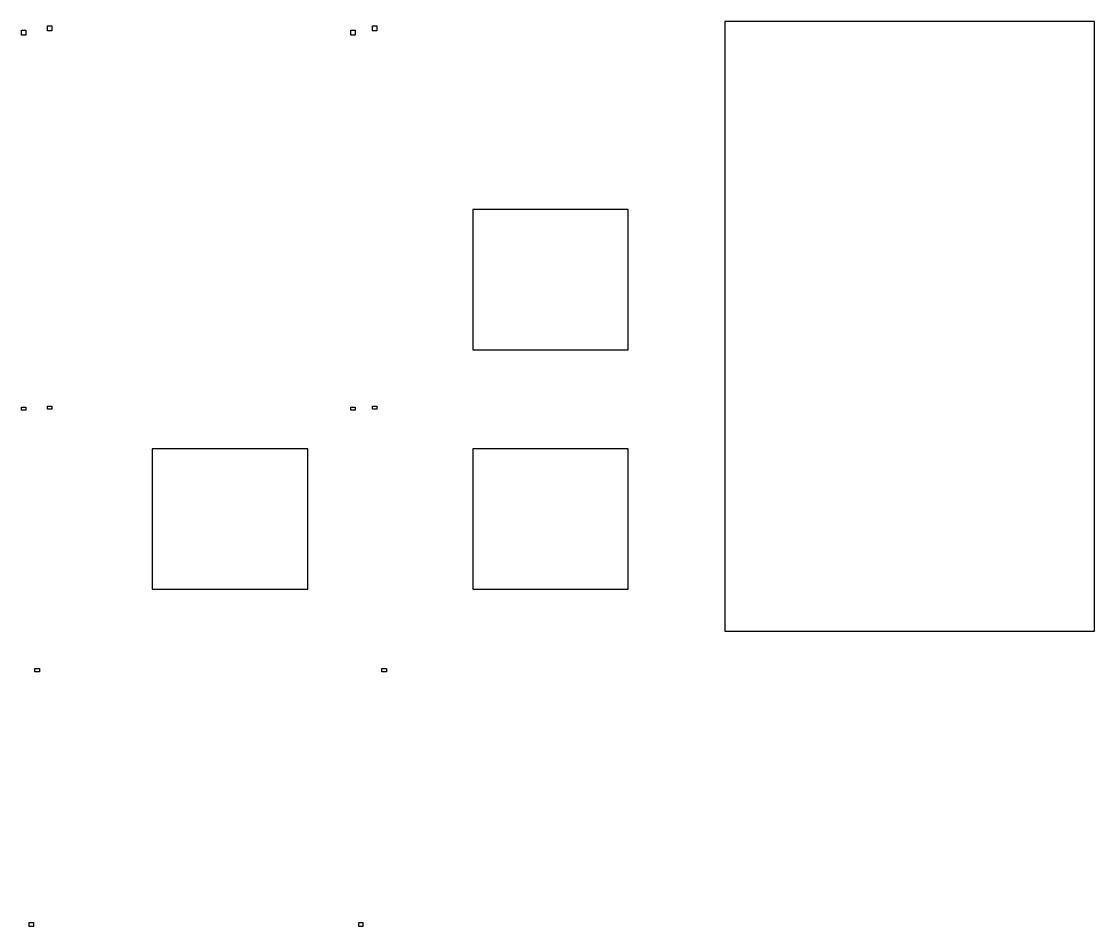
# Model space of a CAD drawing. Header units: centimetres. Extents: x -88 to 85, y -24 to 32.
# Drawn here: x -88.19 to -39.18, y -10.77 to 30.58 of the extents above; entities that cross this region are included whole.
import ezdxf

# ---------------------------------------------------------------- set-up
doc = ezdxf.new("R2010")
doc.units = ezdxf.units.CM
doc.header["$MEASUREMENT"] = 0
doc.header["$XCLIPFRAME"] = 0
doc.layers.add('layer 2', color=7, linetype='Continuous', plot=False)
picture_1 = doc.add_image_def('image1.jpg', size_in_pixel=(515, 374))
picture_2 = doc.add_image_def('image2.jpg', size_in_pixel=(515, 374))
picture_3 = doc.add_image_def('image3.jpg', size_in_pixel=(515, 612))
picture_4 = doc.add_image_def('image4.jpg', size_in_pixel=(1111, 802))
picture_5 = doc.add_image_def('image5.jpg', size_in_pixel=(1111, 802))
picture_6 = doc.add_image_def('image6.jpg', size_in_pixel=(515, 612))
picture_7 = doc.add_image_def('image7.jpg', size_in_pixel=(1030, 749))
picture_8 = doc.add_image_def('image8.jpg', size_in_pixel=(1030, 749))
picture_9 = doc.add_image_def('image9.jpg', size_in_pixel=(1030, 1224))
picture_10 = doc.add_image_def('image10.jpg', size_in_pixel=(1030, 1224))
picture_11 = doc.add_image_def('image11.jpg', size_in_pixel=(490, 490))
picture_12 = doc.add_image_def('image12.jpg', size_in_pixel=(490, 490))

msp = doc.modelspace()

# ---------------------------------------------------------------- linework, layer by layer
at = {"layer": 'layer 2', "color": 41}
msp.add_open_spline([(-56.06072, 30.57766), (-56.06072, 30.57766), (-39.17816, 30.57766), (-39.17816, 30.57766), (-39.17816, 30.57766), (-39.17816, 30.57766), (-39.17816, 2.72628), (-39.17816, 2.72628), (-39.17816, 2.72628), (-39.17816, 2.72628), (-56.06072, 2.72628), (-56.06072, 2.72628), (-56.06072, 2.72628), (-56.06072, 2.72628), (-56.06072, 30.57766), (-56.06072, 30.57766)], degree=3, knots=[0, 0, 0, 0, 0.2, 0.2, 0.2, 0.2, 0.4, 0.4, 0.4, 0.4, 0.6, 0.6, 0.6, 0.6, 1, 1, 1, 1], dxfattribs=at)
at = {"layer": 'layer 2', "color": 7}
for points in [[(-67.5778, 21.98948), (-67.5778, 21.98948), (-60.475, 21.98948), (-60.475, 21.98948), (-60.475, 21.98948), (-60.475, 21.98948), (-60.475, 15.57538), (-60.475, 15.57538), (-60.475, 15.57538), (-60.475, 15.57538), (-67.5778, 15.57538), (-67.5778, 15.57538), (-67.5778, 15.57538), (-67.5778, 15.57538), (-67.5778, 21.98948), (-67.5778, 21.98948)], [(-82.21824, 11.0547), (-82.21824, 11.0547), (-75.11544, 11.0547), (-75.11544, 11.0547), (-75.11544, 11.0547), (-75.11544, 11.0547), (-75.11544, 4.6406), (-75.11544, 4.6406), (-75.11544, 4.6406), (-75.11544, 4.6406), (-82.21824, 4.6406), (-82.21824, 4.6406), (-82.21824, 4.6406), (-82.21824, 4.6406), (-82.21824, 11.0547), (-82.21824, 11.0547)], [(-67.5778, 11.0547), (-67.5778, 11.0547), (-60.475, 11.0547), (-60.475, 11.0547), (-60.475, 11.0547), (-60.475, 11.0547), (-60.475, 4.6406), (-60.475, 4.6406), (-60.475, 4.6406), (-60.475, 4.6406), (-67.5778, 4.6406), (-67.5778, 4.6406), (-67.5778, 4.6406), (-67.5778, 4.6406), (-67.5778, 11.0547), (-67.5778, 11.0547)]]:
    msp.add_open_spline(points, degree=3, knots=[0, 0, 0, 0, 0.2, 0.2, 0.2, 0.2, 0.4, 0.4, 0.4, 0.4, 0.6, 0.6, 0.6, 0.6, 1, 1, 1, 1], dxfattribs=at)

# ---------------------------------------------------------------- pictures from other files: only their frames are drawn
at = {"layer": 'layer 2', "color": 41}
image = msp.add_image(picture_6, insert=(-85.82117, 13.57658), size_in_units=(14.30868, 17.00108), dxfattribs=at)
image.set_boundary_path([(-85.8212, 13.5766), (-78.6668, 22.0771)])
image = msp.add_image(picture_10, insert=(-85.82117, 13.57658), size_in_units=(14.30867, 17.00108), dxfattribs=at)
image.set_boundary_path([(-85.8212, 13.5766), (-71.5125, 30.5777)])
at = {"layer": 'layer 2', "color": 242}
image = msp.add_image(picture_3, insert=(-71.18073, 13.57658), size_in_units=(14.30868, 17.00108), dxfattribs=at)
image.set_boundary_path([(-71.1807, 13.5766), (-64.0264, 22.0771)])
at = {"layer": 'layer 2', "color": 41}
image = msp.add_image(picture_9, insert=(-71.18074, 13.57658), size_in_units=(14.30868, 17.00108), dxfattribs=at)
image.set_boundary_path([(-71.1807, 13.5766), (-56.872, 30.5777)])
at = {"layer": 'layer 2', "color": 242}
image = msp.add_image(picture_2, insert=(-85.82117, 2.63533), size_in_units=(14.30868, 10.414), dxfattribs=at)
image.set_boundary_path([(-85.8212, 2.6353), (-78.6668, 7.8423)])
at = {"layer": 'layer 2', "color": 41}
image = msp.add_image(picture_8, insert=(-85.82117, 2.63534), size_in_units=(14.30867, 10.414), dxfattribs=at)
image.set_boundary_path([(-85.8212, 2.6353), (-71.5125, 13.0493)])
at = {"layer": 'layer 2', "color": 242}
image = msp.add_image(picture_1, insert=(-71.18073, 2.63533), size_in_units=(14.30868, 10.414), dxfattribs=at)
image.set_boundary_path([(-71.1807, 2.6353), (-64.0264, 7.8423)])
at = {"layer": 'layer 2', "color": 41}
image = msp.add_image(picture_7, insert=(-71.18074, 2.63534), size_in_units=(14.30868, 10.414), dxfattribs=at)
image.set_boundary_path([(-71.1807, 2.6353), (-56.872, 13.0493)])
at = {"layer": 'layer 2', "color": 242}
image = msp.add_image(picture_4, insert=(-86.38336, -10.2503), size_in_units=(15.43301, 11.14213), dxfattribs=at)
image.set_boundary_path([(-86.3834, -10.2503), (-70.9504, 0.8918)])
image = msp.add_image(picture_5, insert=(-70.75514, -10.2503), size_in_units=(15.43301, 11.14213), dxfattribs=at)
image.set_boundary_path([(-70.7551, -10.2503), (-55.3221, 0.8918)])
at = {"layer": 'layer 2', "color": 41}
image = msp.add_image(picture_12, insert=(-85.47403, -24.8681), size_in_units=(13.6144, 13.6144), dxfattribs=at)
image.set_boundary_path([(-85.474, -24.8681), (-78.6668, -18.0609)])
image = msp.add_image(picture_11, insert=(-70.83359, -24.8681), size_in_units=(13.6144, 13.6144), dxfattribs=at)
image.set_boundary_path([(-70.8336, -24.8681), (-64.0264, -18.0609)])

doc.saveas('drawing.dxf')
